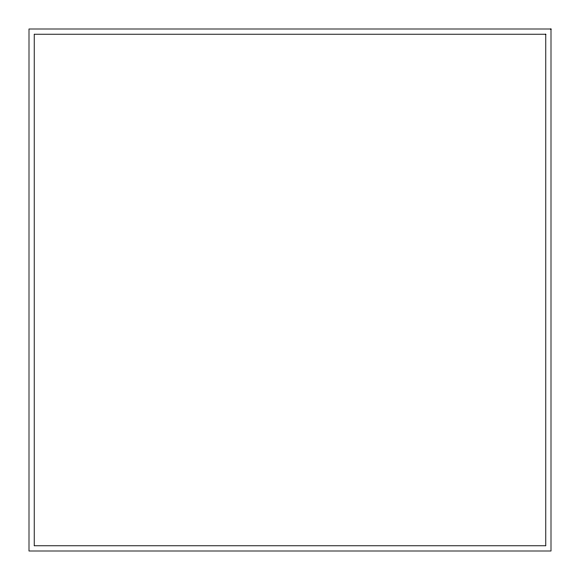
<?xml version="1.0" encoding="UTF-8"?>
<svg xmlns="http://www.w3.org/2000/svg" width="580" height="580" viewBox="0 0 580 580"><rect width="100%" height="100%" fill="white"/><g stroke="black" fill="none" stroke-linecap="round" stroke-linejoin="round"><path stroke-width="0.87" d="M551 29L29 29L29 551L551 551L551 29M545.78 34.22L34.22 34.22L34.22 545.78L545.78 545.78L545.78 34.22"/></g></svg>
